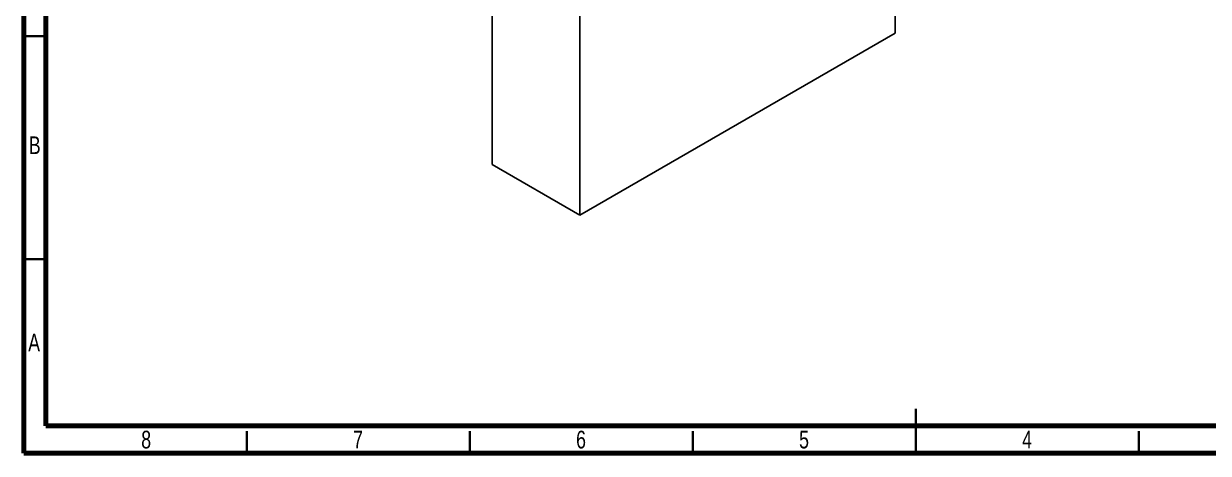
# Model space of a CAD drawing. Header units: millimetres. Extents: x 15 to 1274, y -314 to 292.
# Drawn here: x 15 to 280.6, y 5 to 101.3 of the extents above; entities that cross this region are included whole.
import ezdxf

# ---------------------------------------------------------------- set-up
doc = ezdxf.new("R2010")
doc.units = ezdxf.units.MM
doc.styles.add('SLDTEXTSTYLE0', font='TXT', dxfattribs={"width": 0.75})

msp = doc.modelspace()

# ---------------------------------------------------------------- linework, layer by layer
at = {"color": 7, "linetype": 'Continuous', "lineweight": 70}
for p, q in [((15, 5), (15, 292)), ((20, 11.134), (20, 288.134)), ((409.402, 11.134), (20, 11.134)), ((415, 5), (15, 5))]:
    msp.add_line(p, q, dxfattribs=at)
at = {"color": 7, "linetype": 'Continuous', "lineweight": 25}
for p, q in [((120.029, 205.84), (120.029, 69.75)), ((139.686, 194.492), (139.686, 58.402)), ((210.397, 99.222), (210.397, 121.002)), ((139.686, 58.402), (210.397, 99.222)), ((139.686, 58.402), (120.029, 69.75))]:
    msp.add_line(p, q, dxfattribs=at)
at = {"color": 7, "linetype": 'Continuous', "lineweight": 35}
for p, q in [((20, 98.5), (15, 98.5)), ((20, 48.5), (15, 48.5)), ((215, 4.999), (215, 15.001)), ((65, 10), (65, 5)), ((115, 10), (115, 5)), ((165, 10), (165, 5)), ((215, 10), (215, 5)), ((265, 10), (265, 5))]:
    msp.add_line(p, q, dxfattribs=at)

# ---------------------------------------------------------------- texts
at = {"color": 7, "linetype": 'Continuous', "lineweight": 0, "char_height": 3.969, "attachment_point": 2, "style": 'SLDTEXTSTYLE0'}
for s, insert in [('B', (17.471, 76.06)), ('A', (17.34, 31.81)), ('8', (42.46, 10.06)), ('7', (89.96, 10.06)), ('6', (139.96, 10.06)), ('5', (189.96, 10.06)), ('4', (239.96, 10.06))]:
    msp.add_mtext(s, dxfattribs=dict(at, insert=insert))

doc.saveas('drawing.dxf')
